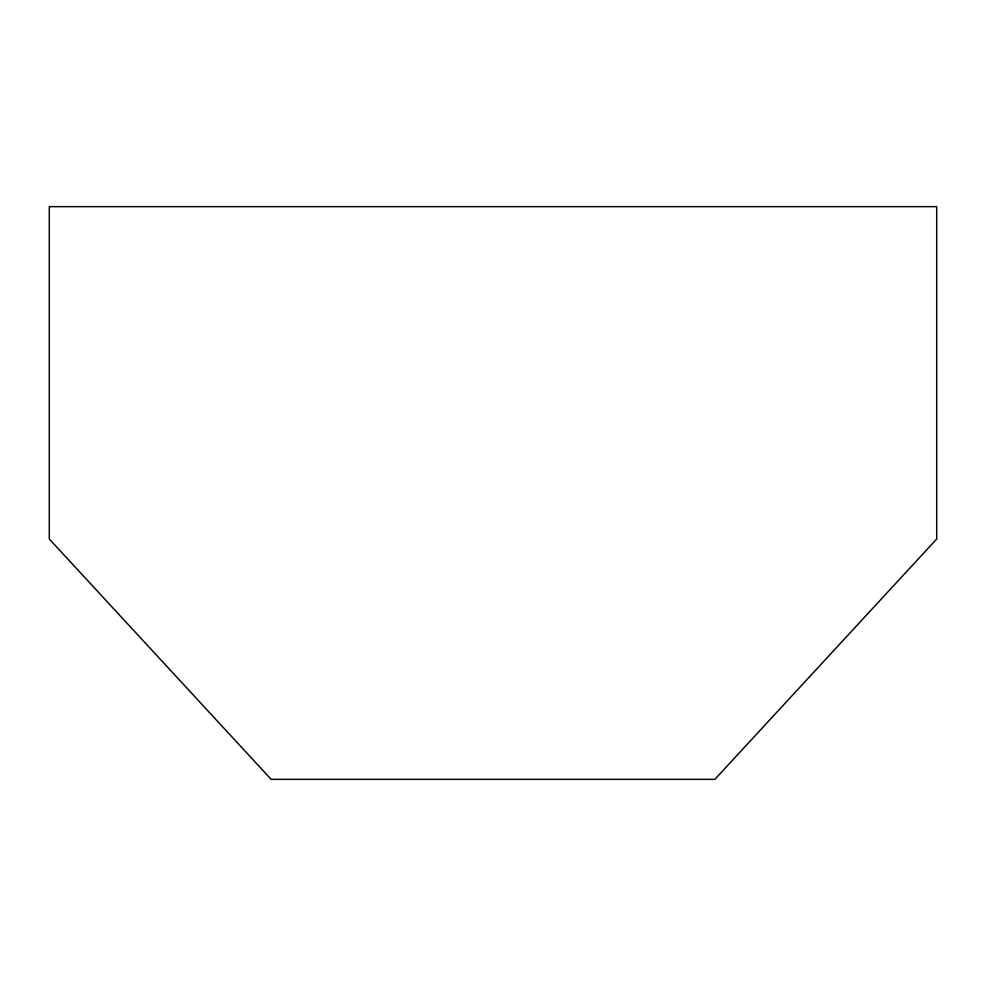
<?xml version="1.0" encoding="UTF-8"?>
<svg xmlns="http://www.w3.org/2000/svg" width="986" height="986" viewBox="0 0 986 986"><rect width="100%" height="100%" fill="white"/><g stroke="black" fill="none" stroke-linecap="round" stroke-linejoin="round"><path stroke-width="1.48" d="M936.7 539.022L714.85 779.359L271.15 779.359L49.3 539.022L49.3 206.641L936.7 206.641L936.7 539.022"/></g></svg>
